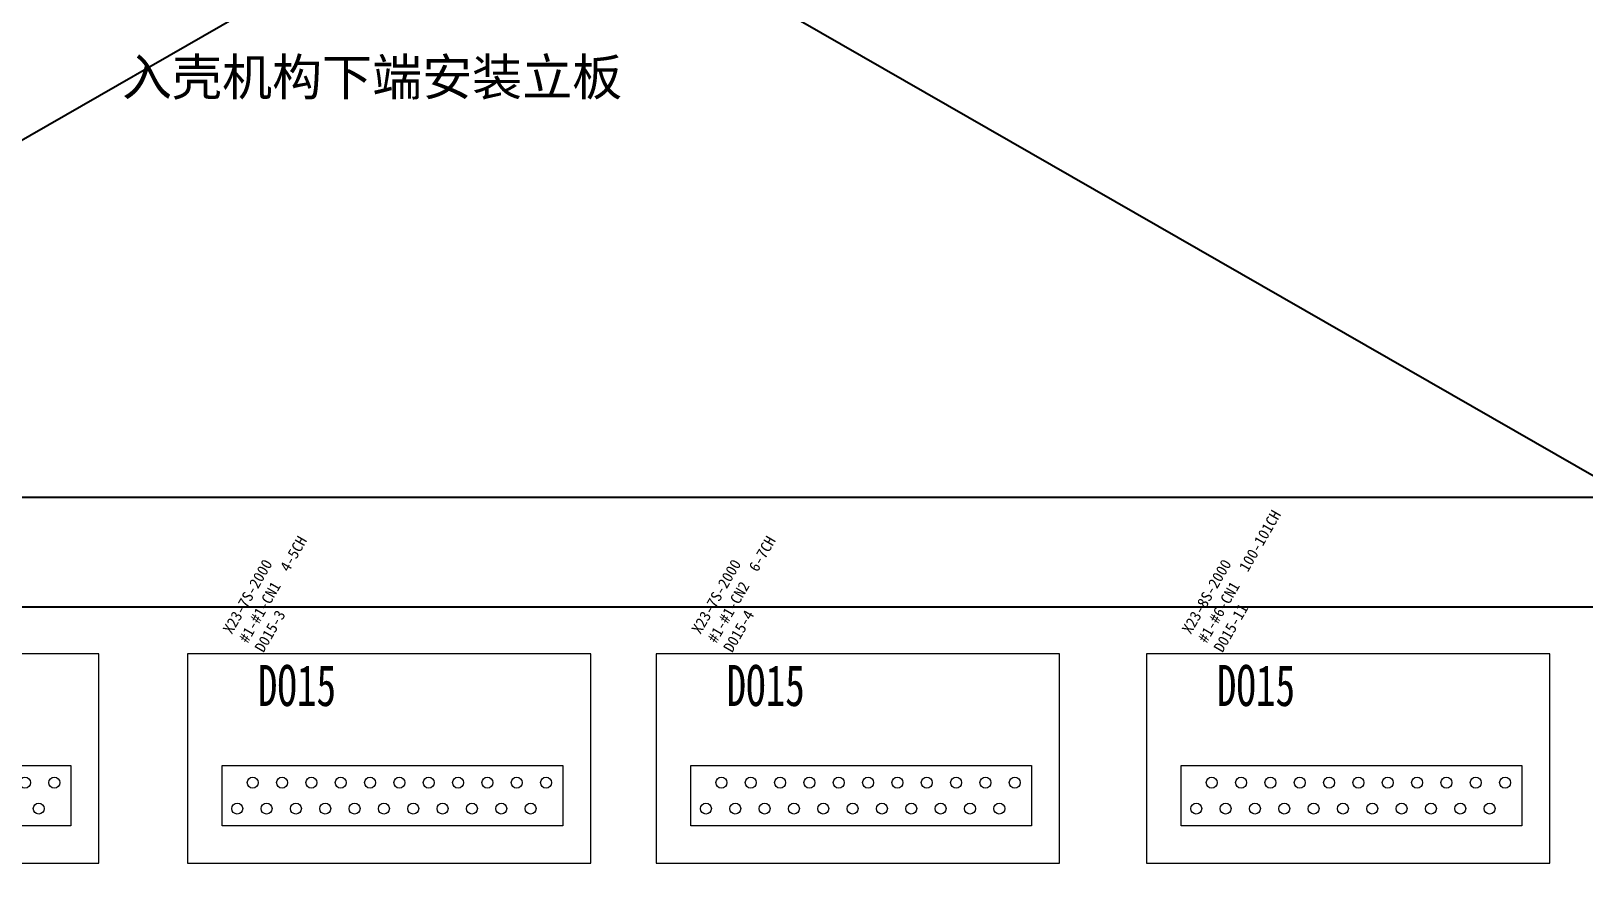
# Model space of a CAD drawing. Header units: millimetres. Extents: x 336 to 12810, y -1577 to 4105.
# Drawn here: x 6895 to 7318.4, y 3322.2 to 3553.4 of the extents above; entities that cross this region are included whole.
import ezdxf

# ---------------------------------------------------------------- set-up
doc = ezdxf.new("R2010")
doc.units = ezdxf.units.MM
doc.layers.add('细实线层', color=7, linetype='Continuous')
doc.styles.get("Standard").update_dxf_attribs({"font": ''})
doc.styles.add('宋', font='', dxfattribs={"width": 0.7})
doc.styles.get('Standard').set_extended_font_data('SimSun')
doc.styles.get('宋').set_extended_font_data('SimSun')

# ---------------------------------------------------------------- blocks, each defined once
blk = doc.blocks.new('D015')
at = {"lineweight": 0}
for p, q in [((4907.11, 1796), (4797.11, 1796)), ((4907.11, 1739), (4907.11, 1796)), ((4797.11, 1739), (4907.11, 1739))]:
    blk.add_line(p, q, dxfattribs=at)
for centre in [(4814.94, 1760.94), (4822.94, 1760.94), (4830.94, 1760.94), (4838.94, 1760.94), (4846.94, 1760.94), (4854.94, 1760.94), (4862.94, 1760.94), (4870.94, 1760.94), (4878.94, 1760.94), (4886.94, 1760.94), (4894.94, 1760.94), (4810.7, 1753.88), (4818.7, 1753.88), (4826.7, 1753.88), (4834.7, 1753.88), (4842.7, 1753.88), (4850.7, 1753.88), (4858.7, 1753.88), (4866.7, 1753.88), (4874.7, 1753.88), (4882.7, 1753.88), (4890.7, 1753.88)]:
    blk.add_circle(centre, 1.5, dxfattribs=at)
at = {"layer": '细实线层', "lineweight": 0}
for p, q in [((4797.11, 1796), (4797.11, 1739)), ((4806.62, 1749.13), (4806.62, 1765.59)), ((4806.62, 1765.59), (4899.47, 1765.59)), ((4899.47, 1765.59), (4899.47, 1749.13)), ((4899.47, 1749.13), (4806.62, 1749.13))]:
    blk.add_line(p, q, dxfattribs=at)
at = {"lineweight": 0, "insert": (4816.32, 1793.01), "char_height": 11.2, "width": 74.3703, "attachment_point": 1, "style": '宋'}
blk.add_mtext('DO15', dxfattribs=at)

msp = doc.modelspace()

# ---------------------------------------------------------------- linework, layer by layer
at = {"color": 2}
for p, q in [((6148.29, 4104.721), (7905.608, 3097.062)), ((6148.29, 3097.062), (7905.608, 4104.721))]:
    msp.add_line(p, q, dxfattribs=at)
msp.add_line((7328.84, 3396.431), (6258.84, 3396.431))
msp.add_lwpolyline([(6228.84, 3426.431), (7828.84, 3426.431), (7828.84, 3176.431), (6228.84, 3176.431)], close=True)

# ---------------------------------------------------------------- block references
for p in [(2006.36, 1587.718), (2140.48, 1587.718), (2268.298, 1587.718), (2402.01, 1587.718)]:
    msp.add_blockref('D015', p)

# ---------------------------------------------------------------- texts
at = {"lineweight": 0, "insert": (6919.766, 3545.902), "char_height": 10, "width": 170.15501, "attachment_point": 1}
msp.add_mtext('入壳机构下端安装立板    ', dxfattribs=at)
at = {"color": 0, "lineweight": -2, "char_height": 3, "attachment_point": 1, "rotation": 60}
for s, insert, width in [('{X23-8S-2000   \\P#1-#6-CN1  100-101CH\\P\\fSimSun|b0|i0|c134|p2;D015-11}               ', (7208.623, 3390.411), 43.32549), ('X23-7S-2000  \\P#1-#1-CN1  4-5CH\\P{\\fSimSun|b0|i0|c134|p2;D015-3}               ', (6947.092, 3390.411), 37.53945), ('X23-7S-2000 \\P#1-#1-CN2  6-7CH\\P{D015-4 }              ', (7074.911, 3390.411), 37.53945)]:
    msp.add_mtext(s, dxfattribs=dict(at, insert=insert, width=width))

doc.saveas('drawing.dxf')
